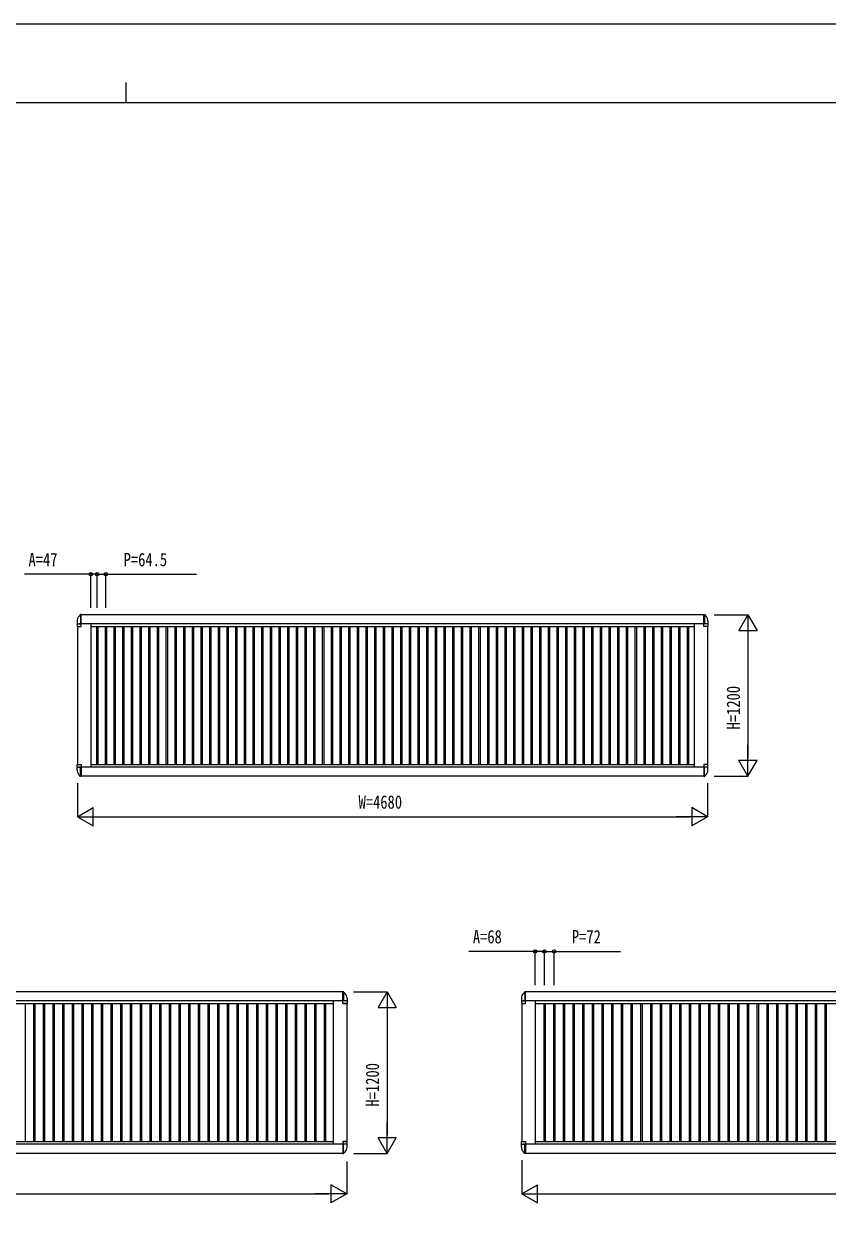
# Model space of a CAD drawing. Units: millimetres, scale not verified. Extents: x -12615 to 12615, y -8910 to 8910.
# Drawn here: x -771 to 5199, y -21 to 8910 of the extents above; entities that cross this region are included whole.
import ezdxf
from ezdxf.enums import TextEntityAlignment as Align

# ---------------------------------------------------------------- set-up
doc = ezdxf.new("R2010")
doc.units = ezdxf.units.MM
doc.header["$LTSCALE"] = 30
for name, color, linetype in [('0-2_YKK_A1', 4, 'Continuous'), ('0-3_YKK_D', 6, 'Continuous'), ('0-4_YKK_ZWAK', 7, 'Continuous')]:
    doc.layers.add(name, color=color, linetype=linetype)
doc.styles.add('ＭＳ ゴシック', font='')
doc.styles.get('ＭＳ ゴシック').set_extended_font_data('MS Gothic')

msp = doc.modelspace()

# ---------------------------------------------------------------- linework, layer by layer
at = {"layer": '0-2_YKK_A1'}
for p, q in [((-377.44, 4478.09), (-377.44, 4438)), ((-350.94, 4525.3), (-362.8, 4513.44)), ((-345.94, 4525.3), (-350.94, 4525.3)), ((-350.94, 4525.3), (-350.94, 4457)), ((-345.94, 4437), (-345.94, 4525.3)), ((4276.06, 4525), (-345.94, 4525)), ((4276.06, 4525.3), (4281.06, 4525.3)), ((4276.06, 4437), (4276.06, 4525.3)), ((4281.06, 4525.3), (4281.06, 4457)), ((4281.06, 4525.3), (4292.91, 4513.44)), ((4307.56, 4478.09), (4307.56, 4438)), ((-376.44, 4437), (-345.94, 4437)), ((-375.44, 4457), (-345.94, 4457)), ((-374.94, 4437), (-374.94, 3413)), ((4295.06, 4457), (-364.94, 4457)), ((-274.94, 4457), (-274.94, 3395)), ((-274.94, 4437), (4205.06, 4437)), ((-232.94, 4437), (-232.94, 3413)), ((-222.94, 4437), (-222.94, 3413)), ((-168.44, 4437), (-168.44, 3413)), ((-158.44, 4437), (-158.44, 3413)), ((-103.94, 4437), (-103.94, 3413)), ((-93.94, 4437), (-93.94, 3413)), ((-39.44, 4437), (-39.44, 3413)), ((-29.44, 4437), (-29.44, 3413)), ((25.06, 4437), (25.06, 3413)), ((35.06, 4437), (35.06, 3413)), ((89.56, 4437), (89.56, 3413)), ((99.56, 4437), (99.56, 3413)), ((154.06, 4437), (154.06, 3413)), ((164.06, 4437), (164.06, 3413)), ((218.56, 4437), (218.56, 3413)), ((228.56, 4437), (228.56, 3413)), ((283.06, 4437), (283.06, 3413)), ((293.06, 4437), (293.06, 3413)), ((347.56, 4437), (347.56, 3413)), ((357.56, 4437), (357.56, 3413)), ((412.06, 4437), (412.06, 3413)), ((422.06, 4437), (422.06, 3413)), ((476.56, 4437), (476.56, 3413)), ((486.56, 4437), (486.56, 3413)), ((541.06, 4437), (541.06, 3413)), ((551.06, 4437), (551.06, 3413)), ((605.56, 4437), (605.56, 3413)), ((615.56, 4437), (615.56, 3413)), ((670.06, 4437), (670.06, 3413)), ((680.06, 4437), (680.06, 3413)), ((734.56, 4437), (734.56, 3413)), ((744.56, 4437), (744.56, 3413)), ((799.06, 4437), (799.06, 3413)), ((809.06, 4437), (809.06, 3413)), ((863.56, 4437), (863.56, 3413)), ((873.56, 4437), (873.56, 3413)), ((928.06, 4437), (928.06, 3413)), ((938.06, 4437), (938.06, 3413)), ((992.56, 4437), (992.56, 3413)), ((1002.56, 4437), (1002.56, 3413)), ((1057.06, 4437), (1057.06, 3413)), ((1067.06, 4437), (1067.06, 3413)), ((1121.56, 4437), (1121.56, 3413)), ((1131.56, 4437), (1131.56, 3413)), ((1186.06, 4437), (1186.06, 3413)), ((1196.06, 4437), (1196.06, 3413)), ((1250.56, 4437), (1250.56, 3413)), ((1260.56, 4437), (1260.56, 3413)), ((1315.06, 4437), (1315.06, 3413)), ((1325.06, 4437), (1325.06, 3413)), ((1379.56, 4437), (1379.56, 3413)), ((1389.56, 4437), (1389.56, 3413)), ((1444.06, 4437), (1444.06, 3413)), ((1454.06, 4437), (1454.06, 3413)), ((1508.56, 4437), (1508.56, 3413)), ((1518.56, 4437), (1518.56, 3413)), ((1573.06, 4437), (1573.06, 3413)), ((1583.06, 4437), (1583.06, 3413)), ((1637.56, 4437), (1637.56, 3413)), ((1647.56, 4437), (1647.56, 3413)), ((1702.06, 4437), (1702.06, 3413)), ((1712.06, 4437), (1712.06, 3413)), ((1766.56, 4437), (1766.56, 3413)), ((1776.56, 4437), (1776.56, 3413)), ((1831.06, 4437), (1831.06, 3413)), ((1841.06, 4437), (1841.06, 3413)), ((1895.56, 4437), (1895.56, 3413)), ((1905.56, 4437), (1905.56, 3413)), ((1960.06, 4437), (1960.06, 3413)), ((1970.06, 4437), (1970.06, 3413)), ((2024.56, 4437), (2024.56, 3413)), ((2034.56, 4437), (2034.56, 3413)), ((2089.06, 4437), (2089.06, 3413)), ((2099.06, 4437), (2099.06, 3413)), ((2153.56, 4437), (2153.56, 3413)), ((2163.56, 4437), (2163.56, 3413)), ((2218.06, 4437), (2218.06, 3413)), ((2228.06, 4437), (2228.06, 3413)), ((2282.56, 4437), (2282.56, 3413)), ((2292.56, 4437), (2292.56, 3413)), ((2347.06, 4437), (2347.06, 3413)), ((2357.06, 4437), (2357.06, 3413)), ((2411.56, 4437), (2411.56, 3413)), ((2421.56, 4437), (2421.56, 3413)), ((2476.06, 4437), (2476.06, 3413)), ((2486.06, 4437), (2486.06, 3413)), ((2540.56, 4437), (2540.56, 3413)), ((2550.56, 4437), (2550.56, 3413)), ((2605.06, 4437), (2605.06, 3413)), ((2615.06, 4437), (2615.06, 3413)), ((2669.56, 4437), (2669.56, 3413)), ((2679.56, 4437), (2679.56, 3413)), ((2734.06, 4437), (2734.06, 3413)), ((2744.06, 4437), (2744.06, 3413)), ((2798.56, 4437), (2798.56, 3413)), ((2808.56, 4437), (2808.56, 3413)), ((2863.06, 4437), (2863.06, 3413)), ((2873.06, 4437), (2873.06, 3413)), ((2927.56, 4437), (2927.56, 3413)), ((2937.56, 4437), (2937.56, 3413)), ((2992.06, 4437), (2992.06, 3413)), ((3002.06, 4437), (3002.06, 3413)), ((3056.56, 4437), (3056.56, 3413)), ((3066.56, 4437), (3066.56, 3413)), ((3121.06, 4437), (3121.06, 3413)), ((3131.06, 4437), (3131.06, 3413)), ((3185.56, 4437), (3185.56, 3413)), ((3195.56, 4437), (3195.56, 3413)), ((3250.06, 4437), (3250.06, 3413)), ((3260.06, 4437), (3260.06, 3413)), ((3314.56, 4437), (3314.56, 3413)), ((3324.56, 4437), (3324.56, 3413)), ((3379.06, 4437), (3379.06, 3413)), ((3389.06, 4437), (3389.06, 3413)), ((3443.56, 4437), (3443.56, 3413)), ((3453.56, 4437), (3453.56, 3413)), ((3508.06, 4437), (3508.06, 3413)), ((3518.06, 4437), (3518.06, 3413)), ((3572.56, 4437), (3572.56, 3413)), ((3582.56, 4437), (3582.56, 3413)), ((3637.06, 4437), (3637.06, 3413)), ((3647.06, 4437), (3647.06, 3413)), ((3701.56, 4437), (3701.56, 3413)), ((3711.56, 4437), (3711.56, 3413)), ((3766.06, 4437), (3766.06, 3413)), ((3776.06, 4437), (3776.06, 3413)), ((3830.56, 4437), (3830.56, 3413)), ((3840.56, 4437), (3840.56, 3413)), ((3895.06, 4437), (3895.06, 3413)), ((3905.06, 4437), (3905.06, 3413)), ((3959.56, 4437), (3959.56, 3413)), ((3969.56, 4437), (3969.56, 3413)), ((4024.06, 4437), (4024.06, 3413)), ((4034.06, 4437), (4034.06, 3413)), ((4088.56, 4437), (4088.56, 3413)), ((4098.56, 4437), (4098.56, 3413)), ((4153.06, 4437), (4153.06, 3413)), ((4163.06, 4437), (4163.06, 3413)), ((4205.06, 4457), (4205.06, 3395)), ((4305.56, 4457), (4276.06, 4457)), ((4306.56, 4437), (4276.06, 4437)), ((4305.06, 4437), (4305.06, 3413)), ((-377.44, 3371.91), (-377.44, 3412)), ((-376.44, 3413), (-345.94, 3413)), ((-345.94, 3413), (-345.94, 3324.7)), ((-274.94, 3413), (4205.06, 3413)), ((4306.56, 3413), (4276.06, 3413)), ((4276.06, 3413), (4276.06, 3324.7)), ((4307.56, 3371.91), (4307.56, 3412)), ((-375.44, 3393), (-345.94, 3393)), ((4295.06, 3393), (-364.94, 3393)), ((-350.94, 3324.7), (-362.8, 3336.56)), ((-350.94, 3324.7), (-350.94, 3393)), ((-345.94, 3324.7), (-350.94, 3324.7)), ((4276.06, 3325), (-345.94, 3325)), ((4305.56, 3393), (4276.06, 3393)), ((4276.06, 3324.7), (4281.06, 3324.7)), ((4281.06, 3324.7), (4281.06, 3393)), ((4281.06, 3324.7), (4292.91, 3336.56)), ((1601.36, 1725), (-3925.94, 1725)), ((1596.06, 1725.3), (1601.06, 1725.3)), ((1596.06, 1637), (1596.06, 1725.3)), ((1601.06, 1725.3), (1601.06, 1657)), ((1601.06, 1725.3), (1612.91, 1713.44)), ((2949.06, 1725.3), (2937.2, 1713.44)), ((2954.06, 1725.3), (2949.06, 1725.3)), ((2949.06, 1725.3), (2949.06, 1657)), ((2954.06, 1637), (2954.06, 1725.3)), ((8776.06, 1725), (2954.06, 1725)), ((1627.56, 1657), (-3944.94, 1657)), ((-3854.94, 1637), (1525.06, 1637)), ((-763.94, 1637), (-763.94, 613)), ((-701.94, 1637), (-701.94, 613)), ((-691.94, 1637), (-691.94, 613)), ((-629.94, 1637), (-629.94, 613)), ((-619.94, 1637), (-619.94, 613)), ((-557.94, 1637), (-557.94, 613)), ((-547.94, 1637), (-547.94, 613)), ((-485.94, 1637), (-485.94, 613)), ((-475.94, 1637), (-475.94, 613)), ((-413.94, 1637), (-413.94, 613)), ((-403.94, 1637), (-403.94, 613)), ((-341.94, 1637), (-341.94, 613)), ((-331.94, 1637), (-331.94, 613)), ((-269.94, 1637), (-269.94, 613)), ((-259.94, 1637), (-259.94, 613)), ((-197.94, 1637), (-197.94, 613)), ((-187.94, 1637), (-187.94, 613)), ((-125.94, 1637), (-125.94, 613)), ((-115.94, 1637), (-115.94, 613)), ((-53.94, 1637), (-53.94, 613)), ((-43.94, 1637), (-43.94, 613)), ((18.06, 1637), (18.06, 613)), ((28.06, 1637), (28.06, 613)), ((90.06, 1637), (90.06, 613)), ((100.06, 1637), (100.06, 613)), ((162.06, 1637), (162.06, 613)), ((172.06, 1637), (172.06, 613)), ((234.06, 1637), (234.06, 613)), ((244.06, 1637), (244.06, 613)), ((306.06, 1637), (306.06, 613)), ((316.06, 1637), (316.06, 613)), ((378.06, 1637), (378.06, 613)), ((388.06, 1637), (388.06, 613)), ((450.06, 1637), (450.06, 613)), ((460.06, 1637), (460.06, 613)), ((522.06, 1637), (522.06, 613)), ((532.06, 1637), (532.06, 613)), ((594.06, 1637), (594.06, 613)), ((604.06, 1637), (604.06, 613)), ((666.06, 1637), (666.06, 613)), ((676.06, 1637), (676.06, 613)), ((738.06, 1637), (738.06, 613)), ((748.06, 1637), (748.06, 613)), ((810.06, 1637), (810.06, 613)), ((820.06, 1637), (820.06, 613)), ((882.06, 1637), (882.06, 613)), ((892.06, 1637), (892.06, 613)), ((954.06, 1637), (954.06, 613)), ((964.06, 1637), (964.06, 613)), ((1026.06, 1637), (1026.06, 613)), ((1036.06, 1637), (1036.06, 613)), ((1098.06, 1637), (1098.06, 613)), ((1108.06, 1637), (1108.06, 613)), ((1170.06, 1637), (1170.06, 613)), ((1180.06, 1637), (1180.06, 613)), ((1242.06, 1637), (1242.06, 613)), ((1252.06, 1637), (1252.06, 613)), ((1314.06, 1637), (1314.06, 613)), ((1324.06, 1637), (1324.06, 613)), ((1386.06, 1637), (1386.06, 613)), ((1396.06, 1637), (1396.06, 613)), ((1458.06, 1637), (1458.06, 613)), ((1468.06, 1637), (1468.06, 613)), ((1525.06, 1657), (1525.06, 595)), ((1625.56, 1657), (1596.06, 1657)), ((1596.06, 1637), (1626.56, 1637)), ((1626.56, 1637), (1596.06, 1637)), ((1625.06, 1637), (1625.06, 613)), ((1627.56, 1678.09), (1627.56, 1638)), ((2922.56, 1678.09), (2922.56, 1638)), ((2923.56, 1637), (2954.06, 1637)), ((2924.56, 1657), (2954.06, 1657)), ((2925.06, 1637), (2925.06, 613)), ((8776.06, 1657), (2935.06, 1657)), ((3025.06, 1657), (3025.06, 593)), ((3025.06, 1637), (8705.06, 1637)), ((3088.06, 1637), (3088.06, 613)), ((3098.06, 1637), (3098.06, 613)), ((3160.06, 1637), (3160.06, 613)), ((3170.06, 1637), (3170.06, 613)), ((3232.06, 1637), (3232.06, 613)), ((3242.06, 1637), (3242.06, 613)), ((3304.06, 1637), (3304.06, 613)), ((3314.06, 1637), (3314.06, 613)), ((3376.06, 1637), (3376.06, 613)), ((3386.06, 1637), (3386.06, 613)), ((3448.06, 1637), (3448.06, 613)), ((3458.06, 1637), (3458.06, 613)), ((3520.06, 1637), (3520.06, 613)), ((3530.06, 1637), (3530.06, 613)), ((3592.06, 1637), (3592.06, 613)), ((3602.06, 1637), (3602.06, 613)), ((3664.06, 1637), (3664.06, 613)), ((3674.06, 1637), (3674.06, 613)), ((3736.06, 1637), (3736.06, 613)), ((3746.06, 1637), (3746.06, 613)), ((3808.06, 1637), (3808.06, 613)), ((3818.06, 1637), (3818.06, 613)), ((3880.06, 1637), (3880.06, 613)), ((3890.06, 1637), (3890.06, 613)), ((3952.06, 1637), (3952.06, 613)), ((3962.06, 1637), (3962.06, 613)), ((4024.06, 1637), (4024.06, 613)), ((4034.06, 1637), (4034.06, 613)), ((4096.06, 1637), (4096.06, 613)), ((4106.06, 1637), (4106.06, 613)), ((4168.06, 1637), (4168.06, 613)), ((4178.06, 1637), (4178.06, 613)), ((4240.06, 1637), (4240.06, 613)), ((4250.06, 1637), (4250.06, 613)), ((4312.06, 1637), (4312.06, 613)), ((4322.06, 1637), (4322.06, 613)), ((4384.06, 1637), (4384.06, 613)), ((4394.06, 1637), (4394.06, 613)), ((4456.06, 1637), (4456.06, 613)), ((4466.06, 1637), (4466.06, 613)), ((4528.06, 1637), (4528.06, 613)), ((4538.06, 1637), (4538.06, 613)), ((4600.06, 1637), (4600.06, 613)), ((4610.06, 1637), (4610.06, 613)), ((4672.06, 1637), (4672.06, 613)), ((4682.06, 1637), (4682.06, 613)), ((4744.06, 1637), (4744.06, 613)), ((4754.06, 1637), (4754.06, 613)), ((4816.06, 1637), (4816.06, 613)), ((4826.06, 1637), (4826.06, 613)), ((4888.06, 1637), (4888.06, 613)), ((4898.06, 1637), (4898.06, 613)), ((4960.06, 1637), (4960.06, 613)), ((4970.06, 1637), (4970.06, 613)), ((5032.06, 1637), (5032.06, 613)), ((5042.06, 1637), (5042.06, 613)), ((5104.06, 1637), (5104.06, 613)), ((5114.06, 1637), (5114.06, 613)), ((5176.06, 1637), (5176.06, 613)), ((5186.06, 1637), (5186.06, 613)), ((1627.56, 593), (-3944.94, 593)), ((-3854.94, 613), (1525.06, 613)), ((1596.06, 613), (1626.56, 613)), ((1626.56, 613), (1596.06, 613)), ((1596.06, 613), (1596.06, 524.7)), ((1625.56, 593), (1596.06, 593)), ((1601.06, 524.7), (1601.06, 593)), ((1601.06, 524.7), (1612.91, 536.56)), ((1627.56, 571.91), (1627.56, 612)), ((2922.56, 571.91), (2922.56, 612)), ((2923.56, 613), (2954.06, 613)), ((2924.56, 593), (2954.06, 593)), ((8776.06, 593), (2935.06, 593)), ((2949.06, 524.7), (2937.2, 536.56)), ((2949.06, 524.7), (2949.06, 593)), ((2954.06, 613), (2954.06, 524.7)), ((3025.06, 613), (8705.06, 613)), ((1601.36, 525), (-3925.94, 525)), ((1596.06, 524.7), (1601.06, 524.7)), ((2954.06, 524.7), (2949.06, 524.7)), ((8776.06, 525), (2954.06, 525))]:
    msp.add_line(p, q, dxfattribs=at)
for centre, radius, start, end in [((-327.44, 4478.09), 50, 135, 180), ((4257.56, 4478.09), 50, 0, 45), ((-376.44, 4438), 1, 180, 270), ((4306.56, 4438), 1, 270, 0), ((-376.44, 3412), 1, 90, 180), ((4306.56, 3412), 1, 0, 90), ((-327.44, 3371.91), 50, 180, 225), ((4257.56, 3371.91), 50, 315, 0), ((1577.56, 1678.09), 50, 0, 45), ((2972.56, 1678.09), 50, 135, 180), ((1626.56, 1638), 1, 270, 0), ((2923.56, 1638), 1, 180, 270), ((1577.56, 571.91), 50, 315, 0), ((1626.56, 612), 1, 0, 90), ((2923.56, 612), 1, 90, 180), ((2972.56, 571.91), 50, 180, 225)]:
    msp.add_arc(centre, radius, start, end, dxfattribs=at)
at = {"layer": '0-3_YKK_D'}
for p, q in [((-274.94, 4825), (-768.14, 4825)), ((-274.94, 4575), (-274.94, 4826)), ((-227.94, 4825), (-274.94, 4825)), ((-227.94, 4575), (-227.94, 4826)), ((-227.94, 4575), (-227.94, 4826)), ((-227.94, 4825), (-176.94, 4825)), ((-163.44, 4575), (-163.44, 4826)), ((4355.06, 4525), (4606.06, 4525)), ((4605.06, 4525), (4537.56, 4408.09)), ((4605.06, 4525), (4672.56, 4408.09)), ((4605.06, 4525), (4605.06, 4291.17)), ((4537.56, 4408.09), (4672.56, 4408.09)), ((4605.06, 4390), (4605.06, 3460)), ((4605.06, 3325), (4605.06, 3558.83)), ((4605.06, 3325), (4537.56, 3441.91)), ((4672.56, 3441.91), (4537.56, 3441.91)), ((4605.06, 3325), (4672.56, 3441.91)), ((4355.06, 3325), (4606.06, 3325)), ((-374.94, 3275), (-374.94, 3024)), ((4305.06, 3275), (4305.06, 3024)), ((-374.94, 3025), (-258.03, 3092.5)), ((-258.03, 2957.5), (-258.03, 3092.5)), ((4305.06, 3025), (4188.15, 3092.5)), ((4188.15, 3092.5), (4188.15, 2957.5)), ((-374.94, 3025), (-258.03, 2957.5)), ((-374.94, 3025), (-141.11, 3025)), ((-239.94, 3025), (4170.06, 3025)), ((4305.06, 3025), (4071.23, 3025)), ((4305.06, 3025), (4188.15, 2957.5)), ((3025.06, 1775), (3025.06, 2026)), ((3093.06, 1775), (3093.06, 2026)), ((3093.06, 1775), (3093.06, 2026)), ((3165.06, 1775), (3165.06, 2026)), ((1675.06, 1725), (1926.06, 1725)), ((1925.06, 1725), (1857.56, 1608.09)), ((1925.06, 1725), (1992.56, 1608.09)), ((1925.06, 1725), (1925.06, 1491.17)), ((1857.56, 1608.09), (1992.56, 1608.09)), ((1925.06, 1590), (1925.06, 660)), ((1925.06, 525), (1925.06, 758.83)), ((1925.06, 525), (1857.56, 641.91)), ((1992.56, 641.91), (1857.56, 641.91)), ((1925.06, 525), (1992.56, 641.91)), ((1625.06, 465), (1625.06, 224)), ((1675.06, 525), (1926.06, 525)), ((2925.06, 475), (2925.06, 224)), ((1625.06, 225), (1508.15, 292.5)), ((1508.15, 292.5), (1508.15, 157.5)), ((2925.06, 225), (3041.97, 292.5)), ((3041.97, 157.5), (3041.97, 292.5)), ((-3819.94, 225), (1490.06, 225)), ((1625.06, 225), (1391.23, 225)), ((1625.06, 225), (1508.15, 157.5)), ((2925.06, 225), (3041.97, 157.5)), ((2925.06, 225), (3158.89, 225)), ((3060.06, 225), (8670.06, 225))]:
    msp.add_line(p, q, dxfattribs=at)
for points in [[(-227.94, 4825), (-163.44, 4825), (509.76, 4825)], [(3093.06, 2025), (3025.06, 2025), (2531.86, 2025)], [(3093.06, 2025), (3165.06, 2025), (3658.26, 2025)]]:
    msp.add_lwpolyline(points, dxfattribs=at)
for centre in [(-274.94, 4825), (-227.94, 4825), (-227.94, 4825), (-163.44, 4825), (3025.06, 2025), (3093.06, 2025), (3093.06, 2025), (3165.06, 2025)]:
    msp.add_circle(centre, 12.75, dxfattribs=at)
at = {"layer": '0-4_YKK_ZWAK'}
for p, q in [((-14.94, 8475), (-14.94, 8325)), ((11685.06, 8325), (-11714.94, 8325))]:
    msp.add_line(p, q, dxfattribs=at)
msp.add_lwpolyline([(-12615, -8910), (12615, -8910), (12615, 8910), (-12615, 8910)], close=True, dxfattribs=at)

# ---------------------------------------------------------------- texts
at = {"layer": '0-3_YKK_D', "style": 'ＭＳ ゴシック', "width": 0.8}
for s, p in [('A=47', (-738.14, 4855)), ('P=64.5', (-31.44, 4855)), ('W=4680', (1713.06, 3055)), ('A=68', (2561.86, 2055)), ('P=72', (3297.06, 2055))]:
    msp.add_text(s, height=98.97, dxfattribs=at).set_placement(p, align=Align.BOTTOM_LEFT)
for p in [(4575.06, 3673), (1895.06, 873)]:
    msp.add_text('H=1200', height=98.97, rotation=90, dxfattribs=at).set_placement(p, align=Align.BOTTOM_LEFT)

doc.saveas('drawing.dxf')
